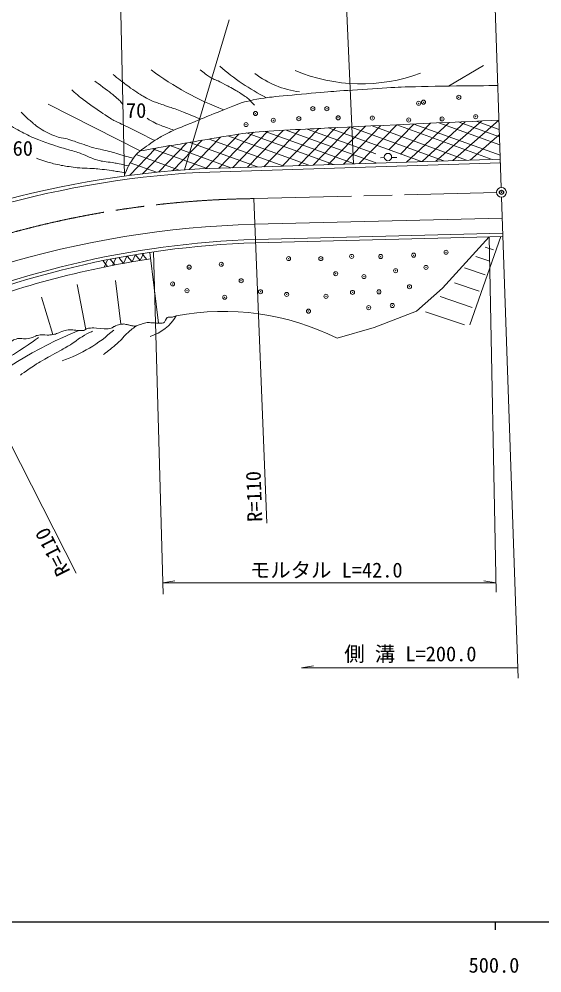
# Model space of a CAD drawing. Units: millimetres, scale not verified. Extents: x 40000 to 680000, y 20000 to 380000.
# Drawn here: x 509553 to 573731, y 198715 to 315728 of the extents above; entities that cross this region are included whole.
import ezdxf
from ezdxf.enums import TextEntityAlignment as Align

# ---------------------------------------------------------------- set-up
doc = ezdxf.new("R2010")
doc.units = ezdxf.units.MM
doc.header["$LTSCALE"] = 1000
doc.header["$PDMODE"] = 32
doc.header["$PDSIZE"] = 500
doc.linetypes.add('CHAIN', pattern=[18.5, 12, -1.5, 3.5, -1.5])
for name, color, linetype, lineweight in [('M-BGD', 7, 'Continuous', 13), ('M-BMK', 2, 'CHAIN', 13), ('M-STR-HTXT', 7, 'Continuous', 13), ('M-TTL-BAND', 7, 'Continuous', 25), ('M-WORK', 1, 'Continuous', 13)]:
    doc.layers.add(name, color=color, linetype=linetype, lineweight=lineweight)
doc.layers.add('M-OTRS', color=6, linetype='Continuous')
doc.styles.add('ＭＳ ゴシック', font='')
doc.styles.get('ＭＳ ゴシック').set_extended_font_data('MS Gothic')

msp = doc.modelspace()

# ---------------------------------------------------------------- linework, layer by layer
at = {"layer": 'M-BGD'}
msp.add_circle((568764, 294478), 600, dxfattribs=at)
at = {"layer": 'M-BMK'}
msp.add_line((538362, 293703), (568164, 294462), dxfattribs=at)
msp.add_arc((539839, 175449), 118264, 90.71571, 123.34829, dxfattribs=at)
at = {"layer": 'M-OTRS'}
msp.add_point((568764, 294478), dxfattribs=at)
at = {"layer": 'M-STR-HTXT'}
for p, q in [((521848, 325404), (522479, 296475)), ((568118, 245420), (567272, 289019)), ((527231, 245169), (526039, 287172)), ((528691, 246830), (527191, 246580)), ((527191, 246580), (568095, 246580)), ((566595, 246830), (568095, 246580)), ((545707, 236377), (544207, 236127)), ((544207, 236127), (570770, 236127))]:
    msp.add_line(p, q, dxfattribs=at)
at = {"layer": 'M-TTL-BAND'}
for p, q in [((40000, 205000), (579000, 205000)), ((568000, 205000), (568000, 204000))]:
    msp.add_line(p, q, dxfattribs=at)
at = {"layer": 'M-WORK'}
for p, q in [((568743, 295077), (567246, 338601)), ((549672, 319281), (550601, 297972)), ((535344, 315628), (529844, 297245)), ((566542, 310048), (562269, 307509)), ((513122, 305287), (524414, 299546)), ((564309, 303141), (559027, 298242)), ((566352, 303231), (560699, 298296)), ((568460, 303321), (562781, 298363)), ((563460, 303103), (568530, 301267)), ((565679, 303202), (568499, 302180)), ((540087, 301972), (535740, 297495)), ((542007, 302086), (537607, 297555)), ((544031, 302194), (539588, 297618)), ((539761, 301951), (550733, 297976)), ((546346, 302310), (541861, 297691)), ((542333, 302104), (553483, 298065)), ((548429, 302411), (543910, 297757)), ((544903, 302238), (553341, 299181)), ((550180, 302495), (545633, 297813)), ((552081, 302584), (547507, 297873)), ((547546, 302369), (558943, 298240)), ((553961, 302671), (549359, 297932)), ((550180, 302495), (561683, 298328)), ((555920, 302762), (551290, 297994)), ((552886, 302622), (564490, 298418)), ((557998, 302857), (554928, 299695)), ((555920, 302762), (567632, 298519)), ((560068, 302951), (556391, 299165)), ((562350, 303054), (557096, 298180)), ((557998, 302857), (568608, 299014)), ((561073, 302996), (568564, 300283)), ((532008, 300856), (528390, 297130)), ((534275, 301251), (530424, 297286)), ((536581, 301631), (532463, 297390)), ((532898, 301012), (542049, 297697)), ((538336, 301846), (534059, 297441)), ((535179, 301405), (545138, 297797)), ((537473, 301758), (548142, 297893)), ((568520, 301573), (564922, 298432)), ((526338, 299901), (523091, 296557)), ((528062, 300200), (524720, 296759)), ((525939, 299830), (532658, 297396)), ((530151, 300532), (526695, 296973)), ((528062, 300200), (535546, 297489)), ((530515, 300594), (538800, 297593)), ((523930, 299115), (529222, 297198)), ((568624, 298551), (531681, 297365)), ((553906, 298717), (554392, 298728)), ((555282, 298747), (555903, 298761)), ((523205, 298111), (526423, 296945)), ((568639, 298111), (531701, 296925)), ((570814, 234865), (568784, 293878)), ((539954, 253894), (538362, 293703)), ((538470, 290549), (568872, 291323)), ((538562, 288688), (568936, 289461)), ((538578, 288288), (568950, 289062)), ((564877, 278237), (568668, 289054)), ((523835, 286829), (523420, 285948)), ((524413, 286113), (523826, 286827)), ((524825, 286989), (524413, 286113)), ((525225, 286241), (524636, 286959)), ((526680, 278419), (525609, 287109)), ((566757, 287760), (567784, 287412)), ((516558, 247745), (497228, 285769)), ((520427, 285393), (519852, 286093)), ((520406, 286205), (519982, 285303)), ((521322, 285568), (520744, 286271)), ((521426, 286402), (521004, 285507)), ((522375, 285764), (521794, 286471)), ((522793, 286651), (522375, 285764)), ((523420, 285948), (522836, 286658)), ((565622, 286613), (567334, 286034)), ((564239, 285213), (566749, 284365)), ((521375, 283667), (522064, 278296)), ((563012, 283372), (566042, 282347)), ((516696, 283171), (517737, 277663)), ((512302, 281616), (513692, 277022)), ((561234, 281685), (565148, 280363)), ((559446, 279830), (564222, 278216))]:
    msp.add_line(p, q, dxfattribs=at)
msp.add_lwpolyline([(567272, 289019), (561515, 282728), (558322, 279881), (553124, 277900), (548596, 276577)], dxfattribs=at)
msp.add_circle((554836, 298805), 450, dxfattribs=at)
for centre, radius, start, end in [((547211, 337941), 35616, 233.01608, 249.3995), ((552714, 331256), 28240, 228.98317, 243.06693), ((545465, 318258), 11551, 232.86845, 262.49585), ((551541, 328857), 21074, 247.35654, 290.22005), ((538492, 178856), 118704, 93.28917, 120.04066), ((538492, 178856), 118264, 93.29186, 120.04799), ((541518, 172325), 118264, 91.47695, 122.55217), ((542251, 175955), 112793, 91.87413, 114.93508), ((542251, 175955), 112393, 91.87265, 115.02961), ((542251, 175955), 111593, 98.52593, 111.64663), ((534675, 248762), 31105, 63.41343, 100.79326), ((523957, 282247), 5704, 287.39461, 329.07581), ((536981, 228453), 53029, 112.2705, 130.53101), ((508866, 291018), 18217, 289.09244, 312.49101)]:
    msp.add_arc(centre, radius, start, end, dxfattribs=at)
for points, knots in [([(531853, 303455), (531454, 303620), (530254, 304105), (529852, 304263), (529560, 304377), (528680, 304713), (528385, 304819), (528049, 304939), (527034, 305272), (526698, 305392), (526480, 305471), (525828, 305714), (525619, 305814), (525362, 305937), (524612, 306352), (524371, 306506), (524017, 306731), (522985, 307450), (522651, 307703), (522345, 307934), (521664, 308474), (521089, 308938)], [0, 0, 0, 0, 1, 1, 1, 2, 2, 2, 3, 3, 3, 4, 4, 4, 5, 5, 5, 6, 6, 6, 7, 7, 7, 7]), ([(538457, 305149), (538319, 305313), (537873, 305779), (537715, 305924), (537616, 306016), (537286, 306252), (537175, 306329), (537033, 306428), (536599, 306713), (536450, 306801), (536174, 306966), (535334, 307442), (535051, 307594), (534838, 307708), (534190, 308031), (533971, 308134), (533852, 308190), (533482, 308329), (533364, 308387), (533269, 308433), (532995, 308595), (532909, 308656), (532690, 308812), (532188, 309182), (531780, 309487)], [0, 0, 0, 0, 1, 1, 1, 2, 2, 2, 3, 3, 3, 4, 4, 4, 5, 5, 5, 6, 6, 6, 7, 7, 7, 8, 8, 8, 8]), ([(518842, 308108), (519249, 307832), (520444, 306961), (520832, 306657), (521065, 306475), (521739, 305893), (521945, 305679), (522028, 305593), (522150, 305434), (522288, 305252)], [0, 0, 0, 0, 1, 1, 1, 2, 2, 2, 3, 3, 3, 3]), ([(516017, 307031), (516294, 306778), (517159, 306057), (517457, 305829), (517879, 305509), (519180, 304596), (519616, 304295), (519814, 304158), (520424, 303766), (520628, 303637), (520738, 303567), (521069, 303361), (521184, 303300), (521368, 303203), (521931, 302936), (522118, 302848), (522330, 302748), (522972, 302463), (523181, 302359), (523761, 302069), (525292, 301286), (526198, 300817)], [0, 0, 0, 0, 1, 1, 1, 2, 2, 2, 3, 3, 3, 4, 4, 4, 5, 5, 5, 6, 6, 6, 7, 7, 7, 7]), ([(568314, 307564), (565938, 307576), (558809, 307470), (556435, 307387), (554780, 307329), (549822, 306986), (548171, 306858), (546596, 306735), (541875, 306316), (540306, 306131), (539682, 306057), (537819, 305745), (537217, 305564), (536379, 305312), (533951, 304301), (533138, 303978), (532640, 303781), (531154, 303167), (530659, 302963), (530191, 302770), (528781, 302207), (528321, 301995), (527982, 301838), (526988, 301316), (526668, 301121), (526288, 300890), (525186, 300133), (524827, 299870), (524638, 299732), (524084, 299291), (523930, 299115), (523727, 298882), (523205, 298111), (523056, 297840), (522913, 297580), (522531, 296767), (522479, 296475)], [0, 0, 0, 0, 1, 1, 1, 2, 2, 2, 3, 3, 3, 4, 4, 4, 5, 5, 5, 6, 6, 6, 7, 7, 7, 8, 8, 8, 9, 9, 9, 10, 10, 10, 11, 11, 11, 12, 12, 12, 12]), ([(509799, 304325), (509970, 304143), (510504, 303619), (510690, 303451), (510885, 303275), (511491, 302766), (511701, 302608), (511869, 302482), (512395, 302137), (512578, 302035), (512809, 301907), (513524, 301566), (513766, 301461), (513913, 301397), (514369, 301232), (514524, 301192), (514707, 301144), (515269, 301069), (515452, 301023), (515634, 300977), (516168, 300796), (516346, 300736), (516714, 300612), (517810, 300221), (518180, 300103), (518392, 300035), (519036, 299859), (519252, 299806), (519474, 299752), (520145, 299626), (520366, 299570), (520658, 299495), (521526, 299234), (521816, 299148), (522040, 299082), (522712, 298874), (522937, 298810), (523067, 298774), (523325, 298720), (523589, 298660)], [0, 0, 0, 0, 1, 1, 1, 2, 2, 2, 3, 3, 3, 4, 4, 4, 5, 5, 5, 6, 6, 6, 7, 7, 7, 8, 8, 8, 9, 9, 9, 10, 10, 10, 11, 11, 11, 12, 12, 12, 13, 13, 13, 13]), ([(568460, 303321), (564086, 303140), (550966, 302540), (546593, 302322), (544817, 302233), (539484, 301981), (537716, 301787), (536139, 301614), (531457, 300746), (529891, 300488), (529363, 300401), (527774, 300162), (527247, 300063), (526700, 299961), (525485, 299758), (524414, 299546)], [0, 0, 0, 0, 1, 1, 1, 2, 2, 2, 3, 3, 3, 4, 4, 4, 5, 5, 5, 5]), ([(525281, 303561), (525393, 303481), (525525, 303372), (525587, 303335), (525749, 303240), (526244, 302976), (526414, 302897), (526562, 302827), (527019, 302649), (527173, 302593), (527438, 302496), (528050, 302279), (528560, 302101)], [0, 0, 0, 0, 1, 1, 1, 2, 2, 2, 3, 3, 3, 4, 4, 4, 4]), ([(507995, 302959), (508347, 302740), (509424, 302117), (509789, 301920), (510100, 301753), (511044, 301274), (511371, 301141), (511951, 300905), (513722, 300279), (514316, 300078), (514582, 299988), (515395, 299770), (515665, 299690), (515945, 299608), (516790, 299369), (517064, 299269), (517411, 299143), (518421, 298688), (518768, 298561), (518939, 298497), (519469, 298352), (519648, 298318), (519987, 298253), (521015, 298128), (521354, 298066), (521669, 298008), (522419, 297853), (522998, 297728)], [0, 0, 0, 0, 1, 1, 1, 2, 2, 2, 3, 3, 3, 4, 4, 4, 5, 5, 5, 6, 6, 6, 7, 7, 7, 8, 8, 8, 9, 9, 9, 9]), ([(511679, 298653), (512119, 298457), (513102, 298171), (513450, 298073), (513771, 297983), (514751, 297777), (515079, 297719), (515427, 297658), (516475, 297515), (516826, 297483), (517264, 297444), (518584, 297402), (519022, 297365), (519429, 297331), (520648, 297191), (521053, 297129), (521352, 297083), (522028, 296960), (522600, 296851)], [0, 0, 0, 0, 1, 1, 1, 2, 2, 2, 3, 3, 3, 4, 4, 4, 5, 5, 5, 6, 6, 6, 6]), ([(528850, 279316), (528759, 279278), (528474, 279195), (528377, 279178), (528250, 279157), (527843, 279198), (527736, 279128), (527600, 279038), (527437, 278499), (527281, 278453), (526951, 278356), (525905, 278481), (525561, 278487), (525500, 278488), (525317, 278496), (525257, 278487), (525137, 278469), (524783, 278386), (524667, 278352), (524567, 278322), (524277, 278199), (524178, 278166), (524102, 278141), (523870, 278069), (523790, 278065), (523691, 278060), (523396, 278102), (523299, 278120), (523220, 278134), (522989, 278203), (522911, 278221), (522813, 278243), (522521, 278317), (522422, 278322), (522320, 278327), (522014, 278296), (521916, 278271), (521780, 278238), (521386, 278090), (521258, 278035), (521197, 278009), (521034, 277888), (520971, 277867), (520850, 277826), (520475, 277733), (520347, 277732), (520020, 277728), (519040, 277838), (518712, 277842), (518555, 277844), (518083, 277800), (517930, 277762), (517838, 277740), (517601, 277564), (517509, 277543), (517387, 277516), (517009, 277525), (516885, 277526), (516788, 277528), (516498, 277547), (516402, 277557), (516306, 277566), (516018, 277624), (515921, 277622), (515778, 277618), (515349, 277564), (515210, 277529), (515050, 277489), (514587, 277302), (514431, 277246), (514323, 277207), (514000, 277083), (513888, 277057), (513753, 277026), (513342, 276969), (513203, 276963), (513015, 276954), (512448, 276995), (512259, 276986), (512144, 276981), (511802, 276926), (511692, 276892), (511559, 276850), (511190, 276645), (511055, 276608), (510903, 276567), (510433, 276510), (510276, 276504), (510120, 276499), (509652, 276567), (509497, 276552), (509369, 276539), (508999, 276417), (508883, 276363), (508794, 276321), (508565, 276131), (508482, 276080), (508381, 276017), (508067, 275851), (507962, 275796), (507884, 275756), (507641, 275653), (507569, 275603), (507475, 275538), (507222, 275307), (507144, 275225), (507005, 275080), (506617, 274618), (506483, 274469), (506348, 274321), (505944, 273875), (505798, 273738), (505721, 273666), (505460, 273490), (505373, 273431), (505252, 273348), (504876, 273118), (504759, 273029), (504653, 272948), (504361, 272672), (504263, 272581), (504139, 272464), (503776, 272105), (503649, 271990), (503582, 271930), (503378, 271745), (503295, 271707), (503175, 271653), (502780, 271590), (502658, 271542), (502561, 271504), (502288, 271349), (502209, 271282), (502135, 271219), (501958, 270984), (501902, 270904), (501821, 270790), (501611, 270425), (501525, 270314), (501447, 270215), (501192, 269934), (501089, 269862), (500969, 269778), (500762, 269644), (500526, 269496)], [0, 0, 0, 0, 1, 1, 1, 2, 2, 2, 3, 3, 3, 4, 4, 4, 5, 5, 5, 6, 6, 6, 7, 7, 7, 8, 8, 8, 9, 9, 9, 10, 10, 10, 11, 11, 11, 12, 12, 12, 13, 13, 13, 14, 14, 14, 15, 15, 15, 16, 16, 16, 17, 17, 17, 18, 18, 18, 19, 19, 19, 20, 20, 20, 21, 21, 21, 22, 22, 22, 23, 23, 23, 24, 24, 24, 25, 25, 25, 26, 26, 26, 27, 27, 27, 28, 28, 28, 29, 29, 29, 30, 30, 30, 31, 31, 31, 32, 32, 32, 33, 33, 33, 34, 34, 34, 35, 35, 35, 36, 36, 36, 37, 37, 37, 38, 38, 38, 39, 39, 39, 40, 40, 40, 41, 41, 41, 42, 42, 42, 43, 43, 43, 44, 44, 44, 45, 45, 45, 46, 46, 46, 47, 47, 47, 48, 48, 48, 48]), ([(509709, 272050), (510144, 272362), (511470, 273268), (511919, 273560), (512112, 273686), (512717, 274026), (512918, 274138), (513327, 274366), (514565, 275033), (514973, 275263), (515198, 275390), (515869, 275779), (516086, 275921), (516288, 276053), (516861, 276499), (517064, 276629), (517268, 276759), (517900, 277116), (518118, 277222), (518227, 277274), (518391, 277350), (518583, 277438)], [0, 0, 0, 0, 1, 1, 1, 2, 2, 2, 3, 3, 3, 4, 4, 4, 5, 5, 5, 6, 6, 6, 7, 7, 7, 7]), ([(519906, 274569), (520164, 274763), (520922, 275364), (521170, 275570), (521339, 275711), (521831, 276151), (521989, 276305), (522114, 276427), (522457, 276825), (522582, 276948), (522723, 277088), (523159, 277500), (523316, 277622), (523449, 277726), (523689, 277905), (523954, 278099)], [0, 0, 0, 0, 1, 1, 1, 2, 2, 2, 3, 3, 3, 4, 4, 4, 5, 5, 5, 5]), ([(511958, 276662), (511569, 276385), (510385, 275575), (509985, 275313), (509639, 275086), (508591, 274421), (508231, 274217), (507848, 274000), (506660, 273418), (506270, 273213), (506150, 273150), (505793, 272952), (505680, 272876), (505482, 272742), (504918, 272299), (504719, 272168), (504563, 272066), (504072, 271802), (503909, 271712), (503470, 271471), (502473, 270926), (501625, 270463)], [0, 0, 0, 0, 1, 1, 1, 2, 2, 2, 3, 3, 3, 4, 4, 4, 5, 5, 5, 6, 6, 6, 7, 7, 7, 7])]:
    msp.add_open_spline(points, degree=3, knots=knots, dxfattribs=at)
for p in [(558603, 305399), (559198, 305531), (563528, 306126), (538572, 304143), (545613, 304738), (547332, 304738), (540754, 303316), (543894, 303515), (548720, 303614), (552918, 303581), (557380, 303349), (561479, 303482), (565610, 303746), (537416, 302788), (550374, 286616), (553949, 286599), (557981, 286765), (561961, 287119), (530428, 285290), (534366, 285649), (542630, 286343), (546596, 286343), (559499, 285264), (548428, 284491), (551881, 284137), (555771, 284856), (528393, 283240), (536812, 283633), (530168, 282410), (539192, 282278), (542398, 281947), (550481, 282197), (553719, 282265), (557474, 282889), (534796, 281607), (547224, 281716), (555372, 280595), (545076, 279898), (552471, 280325)]:
    msp.add_point(p, dxfattribs=at)

# ---------------------------------------------------------------- texts
at = {"layer": 'M-STR-HTXT', "style": 'ＭＳ ゴシック'}
for s, p in [('モルタル L=42.0', (547260, 246671)), ('側 溝 L=200.0', (557587, 236390))]:
    msp.add_text(s, height=1833, dxfattribs=at).set_placement(p, align=Align.BOTTOM_CENTER)
at = {"layer": 'M-TTL-BAND', "style": 'ＭＳ ゴシック'}
msp.add_text('500.0', height=1833, dxfattribs=at).set_placement((567844, 198195), align=Align.BOTTOM_CENTER)
at = {"layer": 'M-WORK', "style": 'ＭＳ ゴシック'}
for s, rotation, p in [('70', 359.998, (523921, 303057)), ('60', 359.998, (510012, 298410)), ('R=110', 91.998, (539856, 257220)), ('R=110', 116.998, (514950, 251017))]:
    msp.add_text(s, height=1833, rotation=rotation, dxfattribs=at).set_placement(p, align=Align.BOTTOM_CENTER)

doc.saveas('drawing.dxf')
